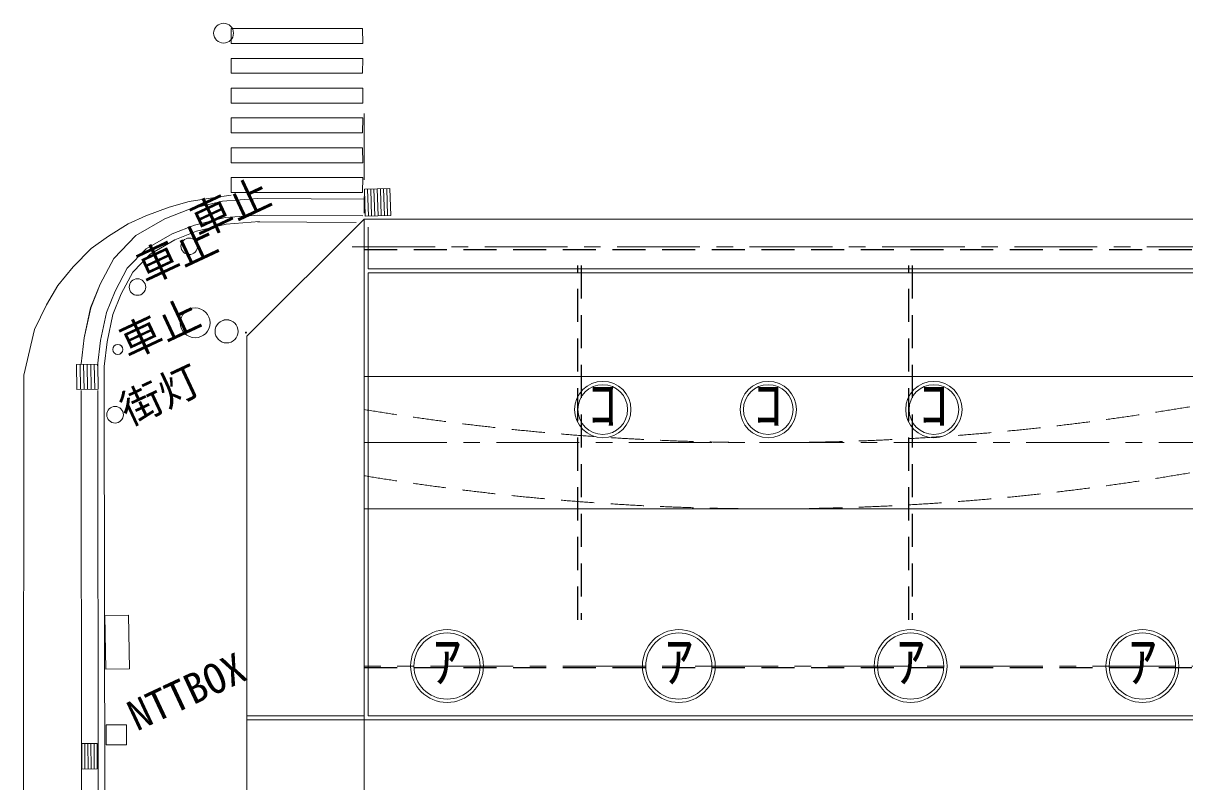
# Model space of a CAD drawing. Units: millimetres, scale not verified. Extents: x -299367 to 200937, y -138219 to 140514.
# Drawn here: x -131460 to -96381, y 26368 to 49285 of the extents above; entities that cross this region are included whole.
import ezdxf
from ezdxf.enums import TextEntityAlignment as Align

# ---------------------------------------------------------------- set-up
doc = ezdxf.new("R2010")
doc.units = ezdxf.units.MM
doc.header["$LTSCALE"] = 500
doc.linetypes.add('CHAIN1', pattern=[8, 5, -1, 1, -1])
doc.linetypes.add('DASHED2', pattern=[3, 2, -1])
for name, color, linetype, lineweight in [('1-6', 4, 'Continuous', 9), ('1-8_配管', 4, 'Continuous', 9), ('1-C', 4, 'Continuous', 9), ('3-0', 7, 'Continuous', 9)]:
    doc.layers.add(name, color=color, linetype=linetype, lineweight=lineweight)
doc.styles.add('ＭＳ ゴシック', font='')
doc.styles.get('ＭＳ ゴシック').set_extended_font_data('MS Gothic')

msp = doc.modelspace()

# ---------------------------------------------------------------- linework, layer by layer
at = {"layer": '1-6'}
for p, q in [((-121166.1, 43363.6), (-124702.2, 39827.1)), ((-121166.1, 43363.6), (-121166, 3363.7)), ((-124702.2, 39827.1), (-124702.6, 6899.7))]:
    msp.add_line(p, q, dxfattribs=at)
at = {"layer": '1-8_配管'}
for p, q in [((66425.8, 43364), (-121166.1, 43363.6)), ((-121046.1, 41863.9), (15336.1, 41863.9))]:
    msp.add_line(p, q, dxfattribs=at)
at = {"layer": '1-C'}
for p, q in [((-121209.1, 49122.1), (-125177.6, 49121.8)), ((-125176.4, 48671.6), (-125177.6, 49121.8)), ((-121209.1, 49122.1), (-121207.9, 48672.1)), ((-121207.9, 48672.1), (-125176.4, 48671.6)), ((-125177.2, 47771.7), (-125176.8, 48221.7)), ((-121208.3, 48222.1), (-125176.8, 48221.7)), ((-121208.3, 48222.1), (-121208.7, 47772.2)), ((-121208.7, 47772.2), (-125177.2, 47771.7)), ((-121207.5, 47322.2), (-125177.6, 47321.7)), ((-125176.4, 46871.8), (-125177.6, 47321.7)), ((-121207.5, 47322.2), (-121207.9, 46872.2)), ((-121207.9, 46872.2), (-125176.4, 46871.8)), ((-125177.2, 45971.7), (-125176.8, 46421.7)), ((-121208.3, 46422.2), (-125176.8, 46421.7)), ((-121208.3, 46422.2), (-121208.7, 45972.2)), ((-121208.7, 45972.2), (-125177.2, 45971.7)), ((-121209.1, 45522.1), (-125177.6, 45521.7)), ((-125176.4, 45071.7), (-125177.6, 45521.7)), ((-121209.1, 45522.1), (-121207.9, 45072.2)), ((-121207.9, 45072.2), (-125176.4, 45071.7)), ((-125177.2, 44171.7), (-125176.8, 44621.8)), ((-121208.3, 44622.1), (-125176.8, 44621.8)), ((-121208.3, 44622.1), (-121208.7, 44172.2)), ((-120385.7, 44294.9), (-121156.3, 44270.6)), ((-121156.3, 44270.6), (-121131.7, 43454.6)), ((-121059.6, 44273.6), (-121034.9, 43457.7)), ((-120964.5, 44276.5), (-120938.2, 43460.5)), ((-120867.7, 44279.6), (-120841.5, 43463.6)), ((-120771, 44282.7), (-120744.8, 43466.7)), ((-120674.3, 44285.7), (-120648.1, 43469.8)), ((-120577.6, 44288.7), (-120553, 43472.8)), ((-120480.9, 44291.8), (-120456.2, 43475.8)), ((-125808.4, 43994.7), (-126444.3, 43894.1)), ((-126441.3, 43666.8), (-125442.2, 43906.2)), ((-125183.7, 44091.7), (-125808.4, 43994.7)), ((-125442.2, 43906.2), (-124375.1, 43987.8)), ((-121208.7, 44172.2), (-125177.2, 44171.7)), ((-124375.1, 43987.8), (-121150.2, 43966.2)), ((-127183.6, 43373.9), (-126441.3, 43666.8)), ((-128057.7, 42867.9), (-127183.6, 43373.9)), ((-126965.2, 42922.5), (-126291.1, 43188.9)), ((-126291.1, 43188.9), (-125365, 43410.6)), ((-125365, 43410.6), (-124337.5, 43489.3)), ((-124380.5, 43287.8), (-121406.1, 43267.7)), ((-124378.8, 43487.8), (-121206.2, 43466.5)), ((-128888.5, 42855.1), (-129408.9, 42479.9)), ((-128724.2, 42178), (-128057.7, 42867.9)), ((-127747.3, 42470.1), (-126965.2, 42922.5)), ((-128317, 41880.6), (-127747.3, 42470.1)), ((-129138.7, 41404.3), (-128724.2, 42178)), ((-128153.8, 41761.6), (-127622.2, 42311.1)), ((-128685.4, 41193.1), (-128317, 41880.6)), ((-129423.1, 40691.2), (-129138.7, 41404.3)), ((-128942.9, 40544.7), (-128685.4, 41193.1)), ((-129620.5, 39778), (-129423.1, 40691.2)), ((-129127.5, 39696.6), (-128942.9, 40544.7)), ((-131115.5, 40033.6), (-131443.3, 38652.8)), ((-129710.1, 38995.1), (-129620.5, 39778)), ((-129213.8, 38938.3), (-129127.5, 39696.6)), ((-129729.8, 38219.1), (-129743.4, 38973.6)), ((-129621.9, 38221.1), (-129635.5, 38975.5)), ((-129515.7, 38222.9), (-129529.3, 38977.4)), ((-129407.9, 38224.8), (-129421.5, 38979.2)), ((-129301.6, 38226.7), (-129313.7, 38981.2)), ((-129207.5, 38983), (-129193.8, 38228.5)), ((-131459.6, 7959.3), (-131443.3, 38652.8)), ((-129011.5, 38193.7), (-129015.7, 38915.6)), ((-129193.8, 38228.5), (-129836, 38217.3)), ((-129710.7, 38193.1), (-129691.8, 18587.3)), ((-129211.3, 38193.5), (-129192.3, 18587.2)), ((-129011.5, 38193.7), (-128992.6, 18587.1)), ((-128280.3, 31397.4), (-128992.3, 31383)), ((-128992.3, 31383), (-128960.4, 29765.1)), ((-128248.5, 29779.4), (-128280.3, 31397.4)), ((-128960.4, 29765.1), (-128248.5, 29779.4)), ((-129694.9, 27524.4), (-129228.8, 27527.7)), ((-129595.7, 26753.2), (-129601.4, 27525.1)), ((-129502.2, 26754), (-129507.8, 27525.7)), ((-129410.2, 26754.6), (-129414.3, 27526.4)), ((-129316.7, 26755.3), (-129322.3, 27527)), ((-129228.8, 27527.7), (-129223.1, 26755.9))]:
    msp.add_line(p, q, dxfattribs=at)
for points in [[(-121131.7, 43454.6), (-120359.5, 43478.9), (-120385.7, 44294.9)], [(-126444.3, 43894.1), (-127056.4, 43726.6), (-127755.9, 43469.3)], [(-127755.9, 43469.3), (-128288.8, 43221.3), (-128888.5, 42855.1)], [(-126231, 42997.7), (-125333.5, 43212.3), (-124321.8, 43289.8)], [(-127622.2, 42311.1), (-126876.6, 42742.1), (-126231, 42997.7)], [(-129408.9, 42479.9), (-129956.4, 41927.5), (-130415.1, 41362.6)], [(-128751.1, 40486.3), (-128503.1, 41108.5), (-128153.8, 41761.6)], [(-130415.1, 41362.6), (-130761.2, 40772.2), (-131115.5, 40033.6)], [(-129015.7, 38915.6), (-128929.3, 39664), (-128751.1, 40486.3)], [(-129836, 38217.3), (-129849.6, 38971.8), (-129207.5, 38983)], [(-129223.1, 26755.9), (-129689.2, 26752.7), (-129694.9, 27524.4)]]:
    msp.add_lwpolyline(points, dxfattribs=at)
msp.add_lwpolyline([(-128342, 28088.9), (-128955.6, 28085.5), (-128952.9, 27479.7), (-128339.3, 27483.1)], close=True, dxfattribs=at)
for centre, radius in [((-125409.1, 48985.1), 300), ((-126445.5, 42545.1), 250), ((-128009.9, 41314.2), 250), ((-126266.8, 40232.2), 450), ((-125317.3, 39976), 350), ((-124733.9, 39937.3), 15), ((-128603, 39428.5), 150), ((-128685.6, 37456.8), 250)]:
    msp.add_circle(centre, radius, dxfattribs=at)
at = {"layer": '3-0'}
for p, q in [((-121208.9, 49122.1), (-125177.5, 49121.7)), ((-125177.5, 49121.7), (-125176.3, 48671.6)), ((-121207.8, 48672.1), (-121208.9, 49122.1)), ((-125176.3, 48671.6), (-121207.8, 48672.1)), ((-125176.7, 48221.7), (-125177.1, 47771.7)), ((-121208.2, 48222.1), (-125176.7, 48221.7)), ((-121208.6, 47772.2), (-121208.2, 48222.1)), ((-125177.1, 47771.7), (-121208.6, 47772.2)), ((-121207.4, 47322.2), (-125177.5, 47321.7)), ((-125177.5, 47321.7), (-125176.3, 46871.8)), ((-121207.8, 46872.2), (-121207.4, 47322.2)), ((-125176.3, 46871.8), (-121207.8, 46872.2)), ((-125177.1, 45971.7), (-125176.7, 46421.7)), ((-125176.7, 46421.7), (-121208.2, 46422.2)), ((-121208.2, 46422.2), (-121208.6, 45972.2)), ((-121208.6, 45972.2), (-125177.1, 45971.7)), ((-121209, 45522.1), (-125177.5, 45521.7)), ((-125177.5, 45521.7), (-125176.3, 45071.7)), ((-121207.8, 45072.2), (-121209, 45522.1)), ((-125176.3, 45071.7), (-121207.8, 45072.2)), ((-125177.1, 44171.7), (-125176.7, 44621.8)), ((-125176.7, 44621.8), (-121208.2, 44622.1)), ((-121208.2, 44622.1), (-121208.6, 44172.2)), ((-120385.6, 44294.9), (-121156.2, 44270.6)), ((-121156.2, 44270.6), (-121131.6, 43454.6)), ((-121059.5, 44273.6), (-121034.8, 43457.6)), ((-120938.1, 43460.5), (-120964.3, 44276.5)), ((-120867.6, 44279.6), (-120841.4, 43463.6)), ((-120744.7, 43466.7), (-120770.9, 44282.7)), ((-120674.2, 44285.7), (-120648, 43469.8)), ((-120552.8, 43472.8), (-120577.5, 44288.7)), ((-120480.8, 44291.8), (-120456.1, 43475.8)), ((-120359.4, 43478.9), (-120385.6, 44294.9)), ((-126444.2, 43894.1), (-127056.3, 43726.6)), ((-125808.3, 43994.7), (-126444.2, 43894.1)), ((-126441.2, 43666.8), (-125442.1, 43906.2)), ((-125183.5, 44091.6), (-125808.3, 43994.7)), ((-125442.1, 43906.2), (-124375, 43987.8)), ((-121208.6, 44172.2), (-125177.1, 44171.7)), ((-124375, 43987.8), (-121150.1, 43966.2)), ((-127056.3, 43726.6), (-127755.8, 43469.3)), ((-127183.5, 43373.9), (-126441.2, 43666.8)), ((-128288.7, 43221.3), (-128888.3, 42855)), ((-127755.8, 43469.3), (-128288.7, 43221.3)), ((-128057.5, 42867.9), (-127183.5, 43373.9)), ((-126291, 43188.9), (-126965.1, 42922.5)), ((-125364.9, 43410.6), (-126291, 43188.9)), ((-126230.9, 42997.7), (-125333.3, 43212.3)), ((-124337.4, 43489.3), (-125364.9, 43410.6)), ((-125333.3, 43212.3), (-124321.7, 43289.8)), ((-124702, 39827.1), (-121166, 43363.6)), ((-124380.4, 43287.8), (-121406, 43267.7)), ((-121206.1, 43466.5), (-124378.6, 43487.8)), ((-121166, 43363.6), (-44663.8, 43363.7)), ((-121166, 43363.6), (-121165.9, 3363.7)), ((-121131.6, 43454.6), (-120359.4, 43478.9)), ((-128888.3, 42855), (-129408.7, 42479.9)), ((-128724.1, 42178), (-128057.5, 42867.9)), ((-126965.1, 42922.5), (-127747.1, 42470.1)), ((-126876.5, 42742.1), (-126230.9, 42997.7)), ((-121046, 41863.9), (-121046, 43123.6)), ((-129408.7, 42479.9), (-129956.2, 41927.5)), ((-127747.1, 42470.1), (-128316.9, 41880.6)), ((-127622, 42311.1), (-126876.5, 42742.1)), ((-129138.6, 41404.3), (-128724.1, 42178)), ((-128153.7, 41761.6), (-127622, 42311.1)), ((-129956.2, 41927.5), (-130414.9, 41362.6)), ((-128316.9, 41880.6), (-128685.3, 41193.1)), ((-128503, 41108.5), (-128153.7, 41761.6)), ((-44663.8, 41863.9), (-121046, 41863.9)), ((-121046, 41743.9), (-44663.8, 41743.9)), ((-121046, 31483.9), (-121046, 41743.9)), ((-129423, 40691.2), (-129138.6, 41404.3)), ((-130414.9, 41362.6), (-130761.1, 40772.2)), ((-128685.3, 41193.1), (-128942.7, 40544.7)), ((-128750.9, 40486.3), (-128503, 41108.5)), ((-130761.1, 40772.2), (-131115.3, 40033.6)), ((-129620.4, 39778), (-129423, 40691.2)), ((-128942.7, 40544.7), (-129127.4, 39696.6)), ((-128929.3, 39664), (-128750.9, 40486.3)), ((-131115.3, 40033.6), (-131443.2, 38652.8)), ((-129709.9, 38995.1), (-129620.4, 39778)), ((-129127.4, 39696.6), (-129213.7, 38938.3)), ((-129015.5, 38915.6), (-128929.3, 39664)), ((-124702.4, 6899.7), (-124702, 39827.1)), ((-129207.3, 38983), (-129849.5, 38971.8)), ((-129849.5, 38971.8), (-129835.9, 38217.2)), ((-129729.6, 38219.1), (-129743.2, 38973.6)), ((-129621.8, 38221), (-129635.4, 38975.4)), ((-129529.2, 38977.4), (-129515.6, 38222.9)), ((-129407.8, 38224.8), (-129421.4, 38979.2)), ((-129313.6, 38981.2), (-129301.5, 38226.7)), ((-129193.7, 38228.5), (-129207.3, 38983)), ((-131443.2, 38652.8), (-131459.5, 7959.3)), ((-129011.4, 38193.7), (-129015.5, 38915.6)), ((-121166, 38613.7), (-44663.8, 38613.8)), ((-129835.9, 38217.2), (-129193.7, 38228.5)), ((-129691.7, 18587.3), (-129710.6, 38193.1)), ((-129211.2, 38193.5), (-129192.2, 18587.2)), ((-128992.5, 18587.1), (-129011.4, 38193.7)), ((-44663.8, 34613.8), (-121166, 34613.7)), ((-121045.9, 28363.9), (-121046, 32191.4)), ((-128280.2, 31397.4), (-128992.1, 31383)), ((-128992.1, 31383), (-128960.3, 29765.1)), ((-128248.4, 29779.4), (-128280.2, 31397.4)), ((-128960.3, 29765.1), (-128248.4, 29779.4)), ((-128955.5, 28085.5), (-128341.9, 28088.9)), ((-128952.8, 27479.7), (-128955.5, 28085.5)), ((-128341.9, 28088.9), (-128339.2, 27483.1)), ((-121165.9, 28363.9), (-124702.2, 28363.9)), ((-124702.2, 28243.9), (-44663.8, 28243.9)), ((-86160.5, 28363.9), (-121045.9, 28363.9)), ((-129228.7, 27527.7), (-129694.8, 27524.3)), ((-129694.8, 27524.3), (-129689.1, 26752.7)), ((-129595.6, 26753.2), (-129601.3, 27525.1)), ((-129507.7, 27525.7), (-129502, 26754)), ((-129410.1, 26754.6), (-129414.2, 27526.4)), ((-129322.2, 27527), (-129316.5, 26755.2)), ((-129223, 26755.9), (-129228.7, 27527.7)), ((-128339.2, 27483.1), (-128952.8, 27479.7)), ((-129689.1, 26752.7), (-129223, 26755.9))]:
    msp.add_line(p, q, dxfattribs=at)
at = {"layer": '3-0', "linetype": 'CHAIN1'}
for p, q in [((-121165.9, 549.9), (-121166, 46561.1)), ((-121521.8, 42528.7), (-44663.8, 42528.8)), ((-121166, 36613.9), (-44663.8, 36613.9)), ((-44663.8, 29863.9), (-121166, 29863.9))]:
    msp.add_line(p, q, dxfattribs=at)
at = {"layer": '3-0', "color": 134, "linetype": 'DASHED2', "lineweight": 25}
for p, q in [((-121166, 42443.8), (25336.3, 42444)), ((-114713.7, 31264), (-114713.7, 41964)), ((-114613.7, 41964), (-114613.7, 31264)), ((-104713.7, 31264), (-104713.7, 41964)), ((-104613.7, 41964), (-104613.7, 31264)), ((25336.3, 29814), (-121166, 29814))]:
    msp.add_line(p, q, dxfattribs=at)
at = {"layer": '3-0'}
for centre, radius in [((-125409, 48985.1), 300), ((-126445.4, 42545.1), 250), ((-128009.8, 41314.2), 250), ((-126266.7, 40232.2), 450), ((-125317.2, 39975.9), 350), ((-124733.8, 39937.3), 15), ((-128602.8, 39428.5), 150), ((-113957.5, 37613.8), 850), ((-113957.5, 37613.8), 750), ((-108957.5, 37613.8), 850), ((-108957.5, 37613.8), 750), ((-103957.5, 37613.8), 850), ((-103957.5, 37613.8), 750), ((-128685.5, 37456.8), 250), ((-118660.5, 29863.9), 1100), ((-111660.5, 29863.9), 1100), ((-104660.5, 29863.9), 1100), ((-97660.5, 29863.9), 1100), ((-118660.5, 29863.9), 1000), ((-111660.5, 29863.9), 1000), ((-104660.5, 29863.9), 1000), ((-97660.5, 29863.9), 1000)]:
    msp.add_circle(centre, radius, dxfattribs=at)
at = {"layer": '3-0', "linetype": 'DASHED2'}
for centre, start, end in [((-84540.5, -36385.9), 80.6317, 99.36836), ((-108957.6, 111613.5), 260.63171, 279.36832), ((-84540.5, -38385.9), 80.6317, 99.36836), ((-108957.6, 109613.6), 260.63171, 279.36832)]:
    msp.add_arc(centre, 75000, start, end, dxfattribs=at)

# ---------------------------------------------------------------- texts
at = {"layer": '1-C', "color": 7, "style": 'ＭＳ ゴシック'}
for s, rotation, p in [('車止', 25.082, (-126033.3, 42533.5)), ('車止', 25.082, (-127637.5, 41133.1)), ('車止', 25.082, (-128162.7, 38876.4)), ('街灯', 25.082, (-128142.3, 36865.9)), ('NTTBOX', 25.083, (-127909.5, 27637.2))]:
    msp.add_text(s, height=916.4, rotation=rotation, dxfattribs=at).set_placement(p, align=Align.BOTTOM_LEFT)
at = {"layer": '3-0', "color": 3, "style": 'ＭＳ ゴシック'}
for s, p in [('ｺ', (-114395, 36738.8)), ('ｺ', (-109395, 36738.8)), ('ｺ', (-104395, 36738.8)), ('ｱ', (-119098, 28989)), ('ｱ', (-112098, 28989)), ('ｱ', (-105098, 28989)), ('ｱ', (-98098, 28989))]:
    msp.add_text(s, height=1283, dxfattribs=at).set_placement(p, align=Align.BOTTOM_LEFT)

doc.saveas('drawing.dxf')
